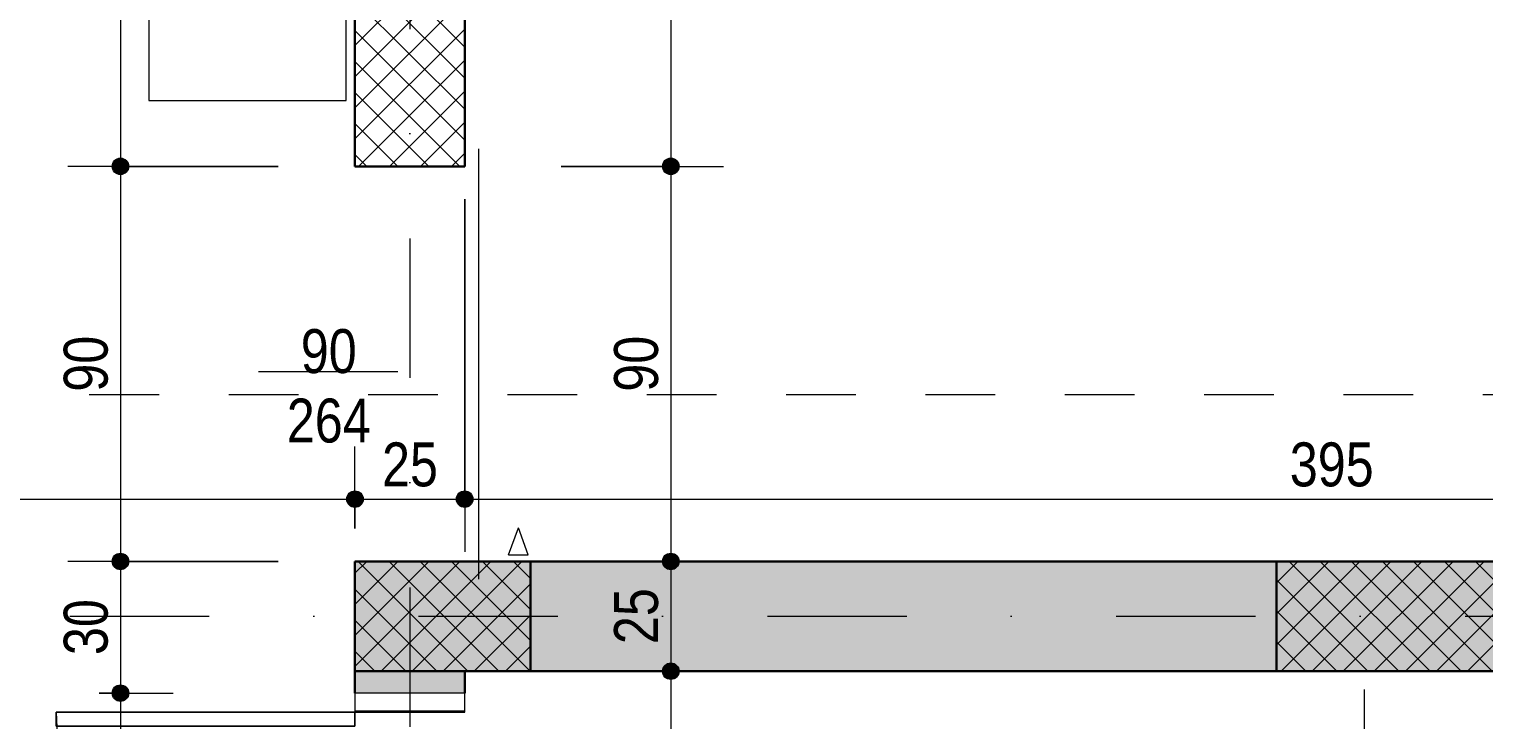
# Model space of a CAD drawing. Header units: centimetres. Extents: x -78 to 2022, y -1469 to 375.
# Drawn here: x 1264.9 to 1596.4, y -757.7 to -600.3 of the extents above; entities that cross this region are included whole.
import ezdxf

# ---------------------------------------------------------------- set-up
doc = ezdxf.new("R2010")
doc.units = ezdxf.units.CM
for name, pattern in [('Dash', [31.75, 15.875, -15.875]), ('Dash dot', [79.375, 31.75, -23.8125, 0, -23.8125]), ('Overhead', [19.84375, 11.90625, -7.9375])]:
    doc.linetypes.add(name, pattern=pattern)
for name, color, linetype, lineweight in [('A-ANNO-DIMS', 7, 'Continuous', 9), ('A-ANNO-DIMS-50', 7, 'Continuous', 9), ('A-ANNO-NOTE', 7, 'Continuous', 9), ('A-DOOR', 7, 'Continuous', 9), ('A-DOOR-FRAM', 7, 'Continuous', 15), ('A-DOOR-OPNG', 7, 'Continuous', 15), ('A-FLOR-OVHD', 7, 'Overhead', 9), ('A-WALL', 7, 'Continuous', 9), ('A-WALL-PATT', 7, 'Continuous', 9), ('G-ANNO-SYMB', 7, 'Continuous', 9), ('I-FURN', 7, 'Continuous', 9), ('S-COLS', 7, 'Continuous', 9), ('S-GRID', 7, 'Continuous', 9)]:
    doc.layers.add(name, color=color, linetype=linetype, lineweight=lineweight)
doc.styles.add('Arial Narrow_1', font='ARIALN.TTF', dxfattribs={"height": 10})
doc.styles.add('Arial Narrow_3', font='ARIALN.TTF', dxfattribs={"height": 10})
doc.dimstyles.new('TEC_DIM', dxfattribs={"dimscale": 30.48, "dimtxt": 10.23431, "dimasz": 0.492126, "dimexe": 0.393701, "dimexo": 0.246063, "dimgap": 0, "dimtad": 1, "dimdec": 0, "dimzin": 0, "dimdsep": 46, "dimtxsty": 'Arial Narrow_3', "dimblk1": 'DOTSMALL', "dimblk2": 'DOTSMALL', "dimsah": 1, "dimcen": 0.09, "dimazin": 0, "dimtfac": 1, "dimtdec": 4, "dimtix": 1, "dimtmove": 0, "dimatfit": 3, "dimfxl": 0, "dimtvp": 1, "dimtolj": 1, "dimtzin": 0, "dimarcsym": 0})
doc.dimstyles.new('TEC_DIM_3', dxfattribs={"dimscale": 30.48, "dimtxt": 10.23431, "dimasz": 0.492126, "dimexe": 0.393701, "dimexo": 0.246063, "dimgap": 0, "dimtad": 1, "dimdec": 0, "dimzin": 0, "dimdsep": 46, "dimtxsty": 'Arial Narrow_3', "dimblk1": 'DOTSMALL', "dimblk2": 'DOTSMALL', "dimsah": 1, "dimcen": 0.09, "dimazin": 0, "dimtfac": 1, "dimtdec": 4, "dimtix": 1, "dimtmove": 0, "dimatfit": 3, "dimfxl": 0, "dimtvp": 1, "dimtolj": 1, "dimtzin": 0, "dimarcsym": 0})
pattern_1 = [(45, (-1006328.728, 860384.997), (-3.535533906, 3.535533906), []), (135, (-1006328.728, 860384.997), (-3.535533906, -3.535533906), [])]

# ---------------------------------------------------------------- blocks, each defined once
blk = doc.blocks.new('TEC-DOOR-DBL - 145x200-2360308-НИВО 0')
at = {"layer": 'A-DOOR', "lineweight": 15}
for p, q in [((-65, 80.55), (-68.21, 80.55)), ((-65, 80.55), (-68.2, 80.55)), ((-68.2, 80.55), (-68.2, 12.5)), ((-68.2, 80.55), (-68.2, 12.5)), ((-65, 12.5), (-65, 80.55)), ((-65, 12.5), (-65, 80.55)), ((68.2, 80.55), (65, 80.55)), ((65, 80.55), (65, 12.5)), ((65, 12.5), (65, 80.55)), ((65, 80.55), (68.2, 80.55)), ((68.2, 12.5), (68.2, 80.55)), ((68.2, 80.55), (68.2, 12.5)), ((-68.2, 12.5), (-65, 12.5)), ((-68.2, 12.5), (-65, 12.5)), ((65, 12.5), (68.2, 12.5)), ((68.2, 12.5), (65, 12.5))]:
    blk.add_line(p, q, dxfattribs=at)
at = {"layer": 'A-DOOR'}
for centre, start, end in [((-68.21, 12.5), 360, 90), ((68.2, 12.5), 90, 180)]:
    blk.add_arc(centre, 68.05, start, end, dxfattribs=at)
at = {"layer": 'A-DOOR-FRAM'}
for p, q in [((-68.5, 12.5), (-72.5, 12.5)), ((-72.5, 12.5), (-72.5, -12.5)), ((-72.5, -12.5), (-72.5, 12.5)), ((-72.5, 12.5), (-68.2, 12.5)), ((-68.5, -12.5), (-68.5, 12.5)), ((-68.2, 12.5), (-68.2, -12.5)), ((68.2, 12.5), (68.2, -12.5)), ((72.5, 12.5), (68.2, 12.5)), ((72.5, 12.5), (68.5, 12.5)), ((68.5, 12.5), (68.5, -12.5)), ((72.5, -12.5), (72.5, 12.5)), ((72.5, -12.5), (72.5, 12.5)), ((-72.5, -12.5), (-68.5, -12.5)), ((-68.2, -12.5), (-72.5, -12.5)), ((68.2, -12.5), (72.5, -12.5)), ((68.5, -12.5), (72.5, -12.5))]:
    blk.add_line(p, q, dxfattribs=at)
blk = doc.blocks.new('TU SF 1 - Schiebetüre Aufgesetzt - ML - 885 x 2135-2435080-НИВО 0')
at = {"layer": 'A-DOOR-OPNG'}
for p, q in [((-49, -15.76), (49, -15.76)), ((-43.5, -22.51), (-37.32, -24.76)), ((-43.5, -22.51), (-43.5, -27.01)), ((-43.5, -27.01), (-37.32, -24.76))]:
    blk.add_line(p, q, dxfattribs=at)
blk = doc.blocks.new('ШКАФ - ШКАФ-2262984-НИВО 0')
at = {"layer": 'I-FURN'}
for p, q in [((125, 0), (-125, 0)), ((-125, 0), (-125, -45)), ((125, -45), (125, 0)), ((-125, -45), (125, -45))]:
    blk.add_line(p, q, dxfattribs=at)
blk = doc.blocks.new('Family1 - Family1-2435591-НИВО 0')
at = {"layer": 'A-ANNO-NOTE'}
blk.add_line((-0.3054, 0), (0.3294, 0), dxfattribs=at)
blk = doc.blocks.new('DIMBLOCK175-НИВО 0')
at = {"layer": 'A-ANNO-DIMS-50', "transparency": 16777216}
h = blk.add_hatch(color=256, dxfattribs=at)
edge = h.paths.add_edge_path()
edge.add_arc((1411.11, -351.59), 1.88, 0, 360)
h = blk.add_hatch(color=256, dxfattribs=at)
edge = h.paths.add_edge_path()
edge.add_arc((1411.11, -631.59), 1.88, 0, 360)
for p, q in [((1386.14, -351.59), (1423.11, -351.59)), ((1411.11, -351.59), (1386.14, -351.59)), ((1411.11, -351.59), (1411.11, -631.59)), ((1386.14, -631.59), (1423.11, -631.59)), ((1411.11, -631.59), (1386.14, -631.59))]:
    blk.add_line(p, q, dxfattribs=at)
for centre in [(1411.11, -351.59), (1411.11, -631.59)]:
    blk.add_circle(centre, 1.88, dxfattribs=at)
at = {"layer": 'A-ANNO-DIMS-50', "color": 0, "transparency": 16777216, "insert": (1398.18, -501.09), "char_height": 10, "width": 22.8079, "attachment_point": 1, "rotation": 90, "line_spacing_factor": 0.974696, "style": 'Arial Narrow_3'}
blk.add_mtext('280', dxfattribs=at)
blk = doc.blocks.new('_DotSmall')
at = {"color": 0, "linetype": 'ByBlock', "const_width": 0.5}
blk.add_lwpolyline([(-0.0625, 0, 1), (0.0625, 0, 1)], format="xyb", close=True, dxfattribs=at)
blk = doc.blocks.new('DIMBLOCK176-НИВО 0')
at = {"layer": 'A-ANNO-DIMS-50', "transparency": 16777216}
h = blk.add_hatch(color=256, dxfattribs=at)
edge = h.paths.add_edge_path()
edge.add_arc((1411.11, -631.59), 1.88, 0, 360)
h = blk.add_hatch(color=256, dxfattribs=at)
edge = h.paths.add_edge_path()
edge.add_arc((1411.11, -721.59), 1.88, 0, 360)
for p, q in [((1386.14, -631.59), (1423.11, -631.59)), ((1411.11, -631.59), (1386.14, -631.59)), ((1411.11, -631.59), (1411.11, -721.59)), ((1406.26, -721.59), (1423.11, -721.59)), ((1411.11, -721.59), (1406.26, -721.59))]:
    blk.add_line(p, q, dxfattribs=at)
for centre in [(1411.11, -631.59), (1411.11, -721.59)]:
    blk.add_circle(centre, 1.88, dxfattribs=at)
at = {"layer": 'A-ANNO-DIMS-50', "color": 0, "transparency": 16777216, "insert": (1398.18, -682.92), "char_height": 10, "width": 15.2053, "attachment_point": 1, "rotation": 90, "line_spacing_factor": 0.974696, "style": 'Arial Narrow_3'}
blk.add_mtext('90', dxfattribs=at)
blk = doc.blocks.new('DIMBLOCK177-НИВО 0')
at = {"layer": 'A-ANNO-DIMS-50', "transparency": 16777216}
h = blk.add_hatch(color=256, dxfattribs=at)
edge = h.paths.add_edge_path()
edge.add_arc((1411.11, -721.59), 1.88, 0, 360)
h = blk.add_hatch(color=256, dxfattribs=at)
edge = h.paths.add_edge_path()
edge.add_arc((1411.11, -746.59), 1.88, 0, 360)
for p, q in [((1406.26, -721.59), (1423.11, -721.59)), ((1411.11, -721.59), (1406.26, -721.59)), ((1411.11, -721.59), (1411.11, -746.59)), ((1406.26, -746.59), (1423.11, -746.59)), ((1411.11, -746.59), (1406.26, -746.59))]:
    blk.add_line(p, q, dxfattribs=at)
for centre in [(1411.11, -721.59), (1411.11, -746.59)]:
    blk.add_circle(centre, 1.88, dxfattribs=at)
at = {"layer": 'A-ANNO-DIMS-50', "color": 0, "transparency": 16777216, "insert": (1398.18, -740.42), "char_height": 10, "width": 15.2053, "attachment_point": 1, "rotation": 90, "line_spacing_factor": 0.974696, "style": 'Arial Narrow_3'}
blk.add_mtext('25', dxfattribs=at)
blk = doc.blocks.new('DIMBLOCK178-НИВО 0')
at = {"layer": 'A-ANNO-DIMS-50', "transparency": 16777216}
h = blk.add_hatch(color=256, dxfattribs=at)
edge = h.paths.add_edge_path()
edge.add_arc((1411.11, -746.59), 1.88, 0, 360)
h = blk.add_hatch(color=256, dxfattribs=at)
edge = h.paths.add_edge_path()
edge.add_arc((1411.11, -901.59), 1.88, 0, 360)
for p, q in [((1406.26, -746.59), (1423.11, -746.59)), ((1411.11, -746.59), (1406.26, -746.59)), ((1411.11, -746.59), (1411.11, -901.59)), ((1406.26, -901.59), (1423.11, -901.59)), ((1411.11, -901.59), (1406.26, -901.59))]:
    blk.add_line(p, q, dxfattribs=at)
for centre in [(1411.11, -746.59), (1411.11, -901.59)]:
    blk.add_circle(centre, 1.88, dxfattribs=at)
at = {"layer": 'A-ANNO-DIMS-50', "color": 0, "transparency": 16777216, "insert": (1398.18, -833.59), "char_height": 10, "width": 22.8079, "attachment_point": 1, "rotation": 90, "line_spacing_factor": 0.974696, "style": 'Arial Narrow_3'}
blk.add_mtext('155', dxfattribs=at)
blk = doc.blocks.new('DIMBLOCK205-НИВО 0')
at = {"layer": 'A-ANNO-DIMS-50', "transparency": 16777216}
h = blk.add_hatch(color=256, dxfattribs=at)
edge = h.paths.add_edge_path()
edge.add_arc((1285.71, -351.59), 1.88, 0, 360)
h = blk.add_hatch(color=256, dxfattribs=at)
edge = h.paths.add_edge_path()
edge.add_arc((1285.71, -631.59), 1.88, 0, 360)
for p, q in [((1321.64, -351.59), (1273.71, -351.59)), ((1285.71, -351.59), (1285.71, -631.59)), ((1285.71, -351.59), (1321.64, -351.59)), ((1321.64, -631.59), (1273.71, -631.59)), ((1285.71, -631.59), (1321.64, -631.59))]:
    blk.add_line(p, q, dxfattribs=at)
for centre in [(1285.71, -351.59), (1285.71, -631.59)]:
    blk.add_circle(centre, 1.88, dxfattribs=at)
at = {"layer": 'A-ANNO-DIMS-50', "color": 0, "transparency": 16777216, "insert": (1272.79, -501.09), "char_height": 10, "width": 22.8079, "attachment_point": 1, "rotation": 90, "line_spacing_factor": 0.974696, "style": 'Arial Narrow_3'}
blk.add_mtext('280', dxfattribs=at)
blk = doc.blocks.new('DIMBLOCK206-НИВО 0')
at = {"layer": 'A-ANNO-DIMS-50', "transparency": 16777216}
h = blk.add_hatch(color=256, dxfattribs=at)
edge = h.paths.add_edge_path()
edge.add_arc((1285.71, -631.59), 1.88, 0, 360)
h = blk.add_hatch(color=256, dxfattribs=at)
edge = h.paths.add_edge_path()
edge.add_arc((1285.71, -721.59), 1.88, 0, 360)
for p, q in [((1321.64, -631.59), (1273.71, -631.59)), ((1285.71, -631.59), (1285.71, -721.59)), ((1285.71, -631.59), (1321.64, -631.59)), ((1321.64, -721.59), (1273.71, -721.59)), ((1285.71, -721.59), (1321.64, -721.59))]:
    blk.add_line(p, q, dxfattribs=at)
for centre in [(1285.71, -631.59), (1285.71, -721.59)]:
    blk.add_circle(centre, 1.88, dxfattribs=at)
at = {"layer": 'A-ANNO-DIMS-50', "color": 0, "transparency": 16777216, "insert": (1272.79, -682.92), "char_height": 10, "width": 15.2053, "attachment_point": 1, "rotation": 90, "line_spacing_factor": 0.974696, "style": 'Arial Narrow_3'}
blk.add_mtext('90', dxfattribs=at)
blk = doc.blocks.new('DIMBLOCK207-НИВО 0')
at = {"layer": 'A-ANNO-DIMS-50', "transparency": 16777216}
h = blk.add_hatch(color=256, dxfattribs=at)
edge = h.paths.add_edge_path()
edge.add_arc((1285.71, -721.59), 1.88, 0, 360)
h = blk.add_hatch(color=256, dxfattribs=at)
edge = h.paths.add_edge_path()
edge.add_arc((1285.71, -751.59), 1.88, 0, 360)
for p, q in [((1321.64, -721.59), (1273.71, -721.59)), ((1285.71, -721.59), (1285.71, -751.59)), ((1285.71, -721.59), (1321.64, -721.59)), ((1280.87, -751.59), (1297.71, -751.59)), ((1285.71, -751.59), (1280.87, -751.59))]:
    blk.add_line(p, q, dxfattribs=at)
for centre in [(1285.71, -721.59), (1285.71, -751.59)]:
    blk.add_circle(centre, 1.88, dxfattribs=at)
at = {"layer": 'A-ANNO-DIMS-50', "color": 0, "transparency": 16777216, "insert": (1272.79, -742.92), "char_height": 10, "width": 15.2053, "attachment_point": 1, "rotation": 90, "line_spacing_factor": 0.974696, "style": 'Arial Narrow_3'}
blk.add_mtext('30', dxfattribs=at)
blk = doc.blocks.new('DIMBLOCK208-НИВО 0')
at = {"layer": 'A-ANNO-DIMS-50', "transparency": 16777216}
h = blk.add_hatch(color=256, dxfattribs=at)
edge = h.paths.add_edge_path()
edge.add_arc((1285.71, -751.59), 1.88, 0, 360)
h = blk.add_hatch(color=256, dxfattribs=at)
edge = h.paths.add_edge_path()
edge.add_arc((1285.71, -896.59), 1.88, 0, 360)
for p, q in [((1280.87, -751.59), (1297.71, -751.59)), ((1285.71, -751.59), (1280.87, -751.59)), ((1285.71, -751.59), (1285.71, -896.59)), ((1280.87, -896.59), (1297.71, -896.59)), ((1285.71, -896.59), (1280.87, -896.59))]:
    blk.add_line(p, q, dxfattribs=at)
for centre in [(1285.71, -751.59), (1285.71, -896.59)]:
    blk.add_circle(centre, 1.88, dxfattribs=at)
at = {"layer": 'A-ANNO-DIMS-50', "color": 0, "transparency": 16777216, "insert": (1272.79, -833.59), "char_height": 10, "width": 22.8079, "attachment_point": 1, "rotation": 90, "line_spacing_factor": 0.974696, "style": 'Arial Narrow_3'}
blk.add_mtext('145', dxfattribs=at)
blk = doc.blocks.new('DIMBLOCK267-НИВО 0')
at = {"layer": 'A-ANNO-DIMS-50', "transparency": 16777216}
h = blk.add_hatch(color=256, dxfattribs=at)
edge = h.paths.add_edge_path()
edge.add_arc((969.14, -707.4), 1.88, 0, 360)
h = blk.add_hatch(color=256, dxfattribs=at)
edge = h.paths.add_edge_path()
edge.add_arc((1339.14, -707.4), 1.88, 0, 360)
for p, q in [((969.14, -714.09), (969.14, -695.4)), ((1339.14, -714.09), (1339.14, -695.4)), ((969.14, -707.4), (1339.14, -707.4)), ((969.14, -707.4), (969.14, -714.09)), ((1339.14, -707.4), (1339.14, -714.09))]:
    blk.add_line(p, q, dxfattribs=at)
for centre in [(969.14, -707.4), (1339.14, -707.4)]:
    blk.add_circle(centre, 1.88, dxfattribs=at)
at = {"layer": 'A-ANNO-DIMS-50', "color": 0, "transparency": 16777216, "insert": (1144.64, -694.48), "char_height": 10, "width": 22.8079, "attachment_point": 1, "line_spacing_factor": 0.974696, "style": 'Arial Narrow_3'}
blk.add_mtext('370', dxfattribs=at)
blk = doc.blocks.new('DIMBLOCK268-НИВО 0')
at = {"layer": 'A-ANNO-DIMS-50', "transparency": 16777216}
h = blk.add_hatch(color=256, dxfattribs=at)
edge = h.paths.add_edge_path()
edge.add_arc((1339.14, -707.4), 1.88, 0, 360)
h = blk.add_hatch(color=256, dxfattribs=at)
edge = h.paths.add_edge_path()
edge.add_arc((1364.14, -707.4), 1.88, 0, 360)
for p, q in [((1364.14, -639.09), (1364.14, -719.4)), ((1364.14, -707.4), (1364.14, -639.09)), ((1339.14, -714.09), (1339.14, -695.4)), ((1339.14, -707.4), (1364.14, -707.4)), ((1339.14, -707.4), (1339.14, -714.09))]:
    blk.add_line(p, q, dxfattribs=at)
for centre in [(1339.14, -707.4), (1364.14, -707.4)]:
    blk.add_circle(centre, 1.88, dxfattribs=at)
at = {"layer": 'A-ANNO-DIMS-50', "color": 0, "transparency": 16777216, "insert": (1345.31, -694.48), "char_height": 10, "width": 15.2053, "attachment_point": 1, "line_spacing_factor": 0.974696, "style": 'Arial Narrow_3'}
blk.add_mtext('25', dxfattribs=at)
blk = doc.blocks.new('DIMBLOCK269-НИВО 0')
at = {"layer": 'A-ANNO-DIMS-50', "transparency": 16777216}
h = blk.add_hatch(color=256, dxfattribs=at)
edge = h.paths.add_edge_path()
edge.add_arc((1364.14, -707.4), 1.88, 0, 360)
h = blk.add_hatch(color=256, dxfattribs=at)
edge = h.paths.add_edge_path()
edge.add_arc((1759.14, -707.4), 1.88, 0, 360)
for p, q in [((1364.14, -639.09), (1364.14, -719.4)), ((1364.14, -707.4), (1364.14, -639.09)), ((1759.14, -712.25), (1759.14, -695.4)), ((1364.14, -707.4), (1759.14, -707.4)), ((1759.14, -707.4), (1759.14, -712.25))]:
    blk.add_line(p, q, dxfattribs=at)
for centre in [(1364.14, -707.4), (1759.14, -707.4)]:
    blk.add_circle(centre, 1.88, dxfattribs=at)
at = {"layer": 'A-ANNO-DIMS-50', "color": 0, "transparency": 16777216, "insert": (1552.14, -694.48), "char_height": 10, "width": 22.8079, "attachment_point": 1, "line_spacing_factor": 0.974696, "style": 'Arial Narrow_3'}
blk.add_mtext('395', dxfattribs=at)

msp = doc.modelspace()

# ---------------------------------------------------------------- hatches: boundary and pattern name
at = {"layer": 'A-WALL-PATT', "true_color": 0x808080}
msp.add_hatch(color=8, dxfattribs=at).paths.add_polyline_path([(1627.92, -746.59), (1674.14, -746.59), (1674.14, -721.59), (1339.14, -721.59), (1339.14, -746.59), (1496.7, -746.59)])
h = msp.add_hatch(color=8, dxfattribs=at)
h.paths.add_polyline_path([(1339.14, -901.59), (1364.14, -901.59), (1364.14, -896.59), (1339.14, -896.59)])
h.paths.add_polyline_path([(1364.14, -751.59), (1364.14, -746.59), (1339.14, -746.59), (1339.14, -751.59)])
at = {"layer": 'S-COLS'}
h = msp.add_hatch(dxfattribs=at)
h.set_pattern_fill('FP1_5', color=256, style=0, pattern_type=2)
h.set_pattern_definition(pattern_1)
h.paths.add_polyline_path([(1339.14, -631.59), (1364.14, -631.59), (1364.14, -351.59), (1339.14, -351.59), (1339.14, -531.3)])
h = msp.add_hatch(dxfattribs=at)
h.set_pattern_fill('FP1_5', color=256, style=0, pattern_type=2)
h.set_pattern_definition(pattern_1)
h.paths.add_polyline_path([(1339.14, -746.59), (1379.14, -746.59), (1379.14, -721.59), (1339.14, -721.59)])
h = msp.add_hatch(dxfattribs=at)
h.set_pattern_fill('FP1_5', color=256, style=0, pattern_type=2)
h.set_pattern_definition(pattern_1)
h.paths.add_polyline_path([(1784.14, -746.59), (1784.14, -721.59), (1549.14, -721.59), (1549.14, -746.59), (1759.14, -746.59)])

# ---------------------------------------------------------------- linework, layer by layer
at = {"layer": 'A-FLOR-OVHD'}
msp.add_line((1569.14, -901.59), (1569.14, -746.59), dxfattribs=at)
at = {"layer": 'A-WALL', "lineweight": 30}
for p, q in [((1759.14, -721.59), (1339.14, -721.59)), ((1339.14, -721.59), (1339.14, -751.59)), ((1364.14, -751.59), (1364.14, -746.59)), ((1364.14, -746.59), (1674.14, -746.59))]:
    msp.add_line(p, q, dxfattribs=at)
at = {"layer": 'G-ANNO-SYMB', "linetype": 'Dash', "lineweight": 18}
msp.add_line((-54.88, -683.55), (1994.57, -683.55), dxfattribs=at)
at = {"layer": 'S-COLS', "lineweight": 30}
for p, q in [((1339.14, -351.59), (1339.14, -631.59)), ((1364.14, -631.59), (1364.14, -351.59)), ((1339.14, -631.59), (1364.14, -631.59)), ((1379.14, -721.59), (1339.14, -721.59)), ((1339.14, -721.59), (1339.14, -746.59)), ((1379.14, -746.59), (1379.14, -721.59)), ((1784.14, -721.59), (1549.14, -721.59)), ((1549.14, -721.59), (1549.14, -746.59)), ((1339.14, -746.59), (1379.14, -746.59)), ((1549.14, -746.59), (1784.14, -746.59))]:
    msp.add_line(p, q, dxfattribs=at)
at = {"layer": 'S-GRID', "color": 1, "linetype": 'Dash dot', "lineweight": 18, "true_color": 0xff0000}
for p, q in [((1351.64, 146.72), (1351.64, -1310.92)), ((82.05, -734.09), (1840.98, -734.09))]:
    msp.add_line(p, q, dxfattribs=at)

# ---------------------------------------------------------------- block references
at = {"layer": 'A-ANNO-NOTE', "xscale": 50, "yscale": 50, "zscale": 50}
msp.add_blockref('Family1 - Family1-2435591-НИВО 0', (1332.47, -678.31), dxfattribs=at)
at = {"layer": 'A-DOOR'}
for name, p, rotation in [('TU SF 1 - Schiebetüre Aufgesetzt - ML - 885 x 2135-2435080-НИВО 0', (1351.63, -676.59), 89.99999999999993), ('TEC-DOOR-DBL - 145x200-2360308-НИВО 0', (1351.64, -824.09), 89.99999999999982)]:
    msp.add_blockref(name, p, dxfattribs=dict(at, rotation=rotation))
at = {"layer": 'I-FURN', "rotation": 269.9999999999997}
msp.add_blockref('ШКАФ - ШКАФ-2262984-НИВО 0', (1337.14, -491.59), dxfattribs=at)

# ---------------------------------------------------------------- texts
at = {"layer": 'A-ANNO-NOTE', "insert": (1333.17, -681.65), "char_height": 10, "width": 20.2, "attachment_point": 5, "line_spacing_factor": 0.949189, "style": 'Arial Narrow_1'}
msp.add_mtext('\\pt63.5,127,190.5,254,317.5,381,444.5,508,571.5,635,698.5,762,825.5,889,952.5,1016,1079.5,1143,1206.5,1270,1333.5,1397,1460.5,1524,1587.5,1651,1714.5,1778,1841.5,1905,1968.5,2032;90\\P264', dxfattribs=at)

# ---------------------------------------------------------------- dimensions: what is measured, and where the dimension line sits
at = {"layer": 'A-ANNO-DIMS'}
for base, p1, p2, override, picture, middle in [((1285.71, -631.59), (1329.14, -351.59), (1329.14, -631.59), {"dimpost": '<>', "dimfxl": 280}, 'DIMBLOCK205-НИВО 0', (1280.61, -491.59)), ((1411.11, -631.59), (1378.64, -351.59), (1378.64, -631.59), {"dimpost": '<>', "dimfxl": 280}, 'DIMBLOCK175-НИВО 0', (1406, -491.59)), ((1285.71, -721.59), (1329.14, -631.59), (1329.14, -721.59), {"dimpost": '<>', "dimfxl": 90}, 'DIMBLOCK206-НИВО 0', (1280.61, -676.59)), ((1411.11, -721.59), (1378.64, -631.59), (1413.76, -721.59), {"dimpost": '<>', "dimfxl": 96.608339}, 'DIMBLOCK176-НИВО 0', (1406, -676.59)), ((1285.71, -751.59), (1329.14, -721.59), (1288.37, -751.59), {"dimpost": '<>', "dimfxl": 50.623889}, 'DIMBLOCK207-НИВО 0', (1280.61, -736.59)), ((1411.11, -746.59), (1413.76, -721.59), (1413.76, -746.59), {"dimpost": '<>', "dimfxl": 25}, 'DIMBLOCK177-НИВО 0', (1406, -734.09)), ((1411.11, -901.59), (1413.76, -746.59), (1413.76, -901.59), {"dimpost": '<>', "dimfxl": 155}, 'DIMBLOCK178-НИВО 0', (1406, -824.09)), ((1285.71, -896.59), (1288.37, -751.59), (1288.37, -896.59), {"dimpost": '<>', "dimfxl": 145}, 'DIMBLOCK208-НИВО 0', (1280.61, -824.09))]:
    dim = msp.add_linear_dim(base=base, p1=p1, p2=p2, angle=90, dimstyle='TEC_DIM', override=override, dxfattribs=at)
    dim.commit()
    dim.dimension.update_dxf_attribs({"geometry": picture, "text_midpoint": middle})
for base, p1, p2, override, picture, middle in [((1364.14, -707.4), (1339.14, -721.59), (1364.14, -631.59), {"dimpost": '<>', "dimfxl": 93.407708}, 'DIMBLOCK268-НИВО 0', (1351.64, -702.3)), ((1759.14, -707.4), (1364.14, -631.59), (1759.14, -704.75), {"dimpost": '<>', "dimfxl": 401.719169}, 'DIMBLOCK269-НИВО 0', (1561.64, -702.3)), ((1339.14, -707.4), (969.14, -721.59), (1339.14, -721.59), {"dimpost": '<>', "dimfxl": 370}, 'DIMBLOCK267-НИВО 0', (1154.14, -702.3))]:
    dim = msp.add_linear_dim(base=base, p1=p1, p2=p2, dimstyle='TEC_DIM_3', override=override, dxfattribs=at)
    dim.commit()
    dim.dimension.update_dxf_attribs({"geometry": picture, "text_midpoint": middle})

doc.saveas('drawing.dxf')
